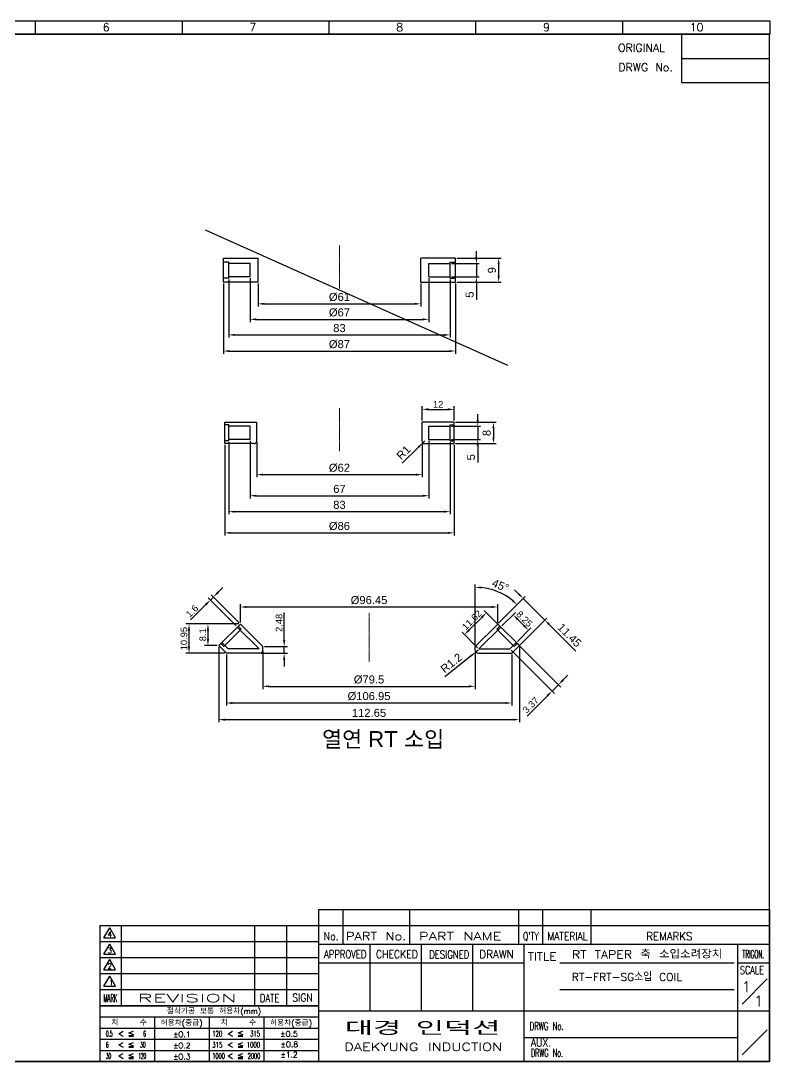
# Model space of a CAD drawing. Header units: inches. Extents: x 0 to 3212, y -602 to 1112.
# Drawn here: x 2931.1 to 3211.9, y 325.2 to 715.5 of the extents above; entities that cross this region are included whole.
import ezdxf
from ezdxf.enums import TextEntityAlignment as Align

# ---------------------------------------------------------------- set-up
doc = ezdxf.new("R2010")
doc.units = ezdxf.units.IN
doc.linetypes.add('CENTER', pattern=[2, 1.25, -0.25, 0.25, -0.25])
doc.layers.add('03_Center', color=1, linetype='CENTER', lineweight=13)
doc.layers.add('치수선', color=3, linetype='Continuous')
doc.styles.get("Standard").update_dxf_attribs({"font": 'arial.ttf'})
doc.styles.add('STYLE1', font='txt.shx')
doc.styles.add('표제란', font='')
doc.styles.add('한국열연', font='txt.shx', dxfattribs={"bigfont": 'ghs.shx'})
doc.styles.get('표제란').set_extended_font_data('GulimChe')
doc.dimstyles.new('ISO-25', dxfattribs={"dimtxt": 2.5, "dimasz": 2.5, "dimexe": 1.25, "dimexo": 0.625, "dimtad": 1, "dimdsep": 46, "dimtxsty": 'Standard', "dimcen": 2.5, "dimadec": 0, "dimazin": 0, "dimtfac": 1, "dimtmove": 0, "dimatfit": 3, "dimfxl": 1, "dimarcsym": 0})
doc.dimstyles.new('동아', dxfattribs={"dimscale": 20, "dimtxt": 3, "dimasz": 2.3, "dimexe": 1, "dimexo": 0.5, "dimgap": 1, "dimtad": 3, "dimdec": 4, "dimdsep": 46, "dimtxsty": 'Standard', "dimcen": 0, "dimclrd": 3, "dimclre": 3, "dimclrt": 4, "dimadec": 4, "dimazin": 2, "dimtp": 0.1, "dimtfac": 0.5, "dimtdec": 4, "dimtmove": 0, "dimatfit": 0, "dimfxl": 1, "dimtolj": 1, "dimlwd": -1, "dimlwe": -1, "dimarcsym": 0})

# ---------------------------------------------------------------- blocks, each defined once
blk = doc.blocks.new('A2수정')
for p, q in [((1475.51, 541.09), (2030.76, 541.09)), ((1755.51, 536.09), (1755.51, 541.09)), ((1810.51, 536.09), (1810.51, 541.09)), ((1865.51, 536.09), (1865.51, 541.09)), ((1920.51, 536.09), (1920.51, 541.09)), ((1975.51, 536.09), (1975.51, 541.09)), ((2030.76, 536.09), (2030.76, 541.09)), ((1480.51, 536.09), (2030.51, 536.09)), ((2030.51, 151.09), (2030.51, 536.09)), ((2030.51, 208.09), (2030.51, 151.09)), ((1820.51, 167.77), (1820.51, 151.09)), ((1786.72, 161.51), (1788.27, 162.41)), ((1786.72, 161.51), (1788.27, 160.61)), ((1790.45, 161.79), (1792.14, 162.41)), ((1790.45, 161.79), (1792.14, 161.18)), ((1790.45, 160.89), (1792.14, 160.89)), ((1790.45, 160.61), (1792.14, 160.61)), ((1827.72, 161.51), (1829.27, 162.41)), ((1827.72, 161.51), (1829.27, 160.61)), ((1831.45, 161.79), (1833.14, 162.41)), ((1831.45, 161.79), (1833.14, 161.18)), ((1831.45, 160.89), (1833.14, 160.89)), ((1831.45, 160.61), (1833.14, 160.61)), ((1786.72, 157.34), (1788.27, 158.24)), ((1786.72, 157.34), (1788.27, 156.44)), ((1790.45, 157.62), (1792.14, 158.24)), ((1790.45, 157.62), (1792.14, 157.01)), ((1790.45, 156.72), (1792.14, 156.72)), ((1790.45, 156.44), (1792.14, 156.44)), ((1827.72, 157.34), (1829.27, 158.24)), ((1827.72, 157.34), (1829.27, 156.44)), ((1831.45, 157.62), (1833.14, 158.24)), ((1831.45, 157.62), (1833.14, 157.01)), ((1831.45, 156.72), (1833.14, 156.72)), ((1831.45, 156.44), (1833.14, 156.44)), ((1786.72, 153.17), (1788.27, 154.07)), ((1786.72, 153.17), (1788.27, 152.27)), ((1790.45, 153.45), (1792.14, 154.07)), ((1790.45, 153.45), (1792.14, 152.84)), ((1790.45, 152.55), (1792.14, 152.55)), ((1790.45, 152.27), (1792.14, 152.27)), ((1827.72, 153.17), (1829.27, 154.07)), ((1827.72, 153.17), (1829.27, 152.27)), ((1831.45, 153.45), (1833.14, 154.07)), ((1831.45, 153.45), (1833.14, 152.84)), ((1831.45, 152.55), (1833.14, 152.55)), ((1831.45, 152.27), (1833.14, 152.27)), ((1480.51, 151.09), (2030.51, 151.09)), ((1779.51, 151.09), (2030.51, 151.09))]:
    blk.add_line(p, q)
at = {"color": 4}
for p, q in [((1997.51, 536), (1997.51, 518)), ((1997.51, 527), (2030.51, 527)), ((1997.51, 518), (2030.51, 518)), ((1861.51, 208.09), (2030.51, 208.09)), ((1861.51, 208.09), (1861.51, 195.09)), ((1870.57, 208.09), (1870.57, 195.09)), ((1895.57, 208.09), (1895.57, 195.09)), ((1936.51, 208.09), (1936.51, 195.09)), ((1945.51, 208.09), (1945.51, 195.09)), ((1963.51, 208.09), (1963.51, 195.09)), ((1779.51, 202.09), (1861.51, 202.09)), ((1779.51, 202.09), (1779.51, 151.09)), ((1787.51, 202.09), (1787.51, 172.09)), ((1837.51, 202.09), (1837.51, 172.09)), ((1849.51, 202.09), (1849.51, 172.09)), ((1861.51, 202.09), (2030.51, 202.09)), ((1779.51, 196.09), (1861.51, 196.09)), ((1861.51, 195.09), (2030.51, 195.09)), ((1880.76, 195.09), (1880.76, 170.09)), ((1900.01, 195.09), (1900.01, 170.09)), ((1919.26, 195.09), (1919.26, 170.09)), ((1938.51, 195.09), (1938.51, 151.09)), ((2018.51, 195.09), (2018.51, 151.09)), ((1779.51, 190.09), (1861.51, 190.09)), ((1861.51, 188.09), (1938.51, 188.09)), ((1951.94, 188.09), (2017.31, 188.09)), ((2018.51, 188.09), (2030.51, 188.09)), ((1779.51, 184.09), (1861.51, 184.09)), ((2020.24, 172.57), (2029.68, 182.02)), ((1779.51, 178.09), (1861.51, 178.09)), ((1951.94, 178.09), (2017.31, 178.09)), ((1779.51, 172.09), (1861.51, 172.09)), ((1779.51, 172.01), (1861.51, 172.01)), ((1779.51, 171.94), (1861.51, 171.94)), ((1861.51, 170.09), (2030.51, 170.09)), ((1779.51, 167.77), (1861.51, 167.77)), ((1800.01, 167.77), (1800.01, 151.09)), ((1841.01, 167.77), (1841.01, 151.09)), ((1779.51, 163.6), (1861.51, 163.6)), ((1938.51, 160.09), (2018.51, 160.09)), ((2020.24, 153.55), (2029.68, 162.99)), ((1779.51, 159.43), (1861.51, 159.43)), ((1779.51, 155.26), (1861.51, 155.26))]:
    blk.add_line(p, q, dxfattribs=at)
at = {"color": 7}
for p, q in [((1781.1, 197.42), (1783.28, 201.21)), ((1785.47, 197.42), (1783.28, 201.21)), ((1781.1, 197.42), (1785.47, 197.42)), ((1781.1, 191.33), (1783.28, 195.11)), ((1781.1, 191.33), (1785.47, 191.33)), ((1785.47, 191.33), (1783.28, 195.11)), ((1861.51, 195.09), (1861.51, 151.09)), ((1781.1, 185.5), (1783.28, 189.28)), ((1785.47, 185.5), (1783.28, 189.28)), ((1781.1, 185.5), (1785.47, 185.5)), ((1781.1, 179.31), (1783.28, 183.09)), ((1785.47, 179.31), (1783.28, 183.09)), ((1781.1, 179.31), (1785.47, 179.31))]:
    blk.add_line(p, q, dxfattribs=at)
at = {"const_width": 0.5}
blk.add_lwpolyline([(2030.51, 536.09), (1480.51, 536.09), (1480.51, 151.09), (2030.51, 151.09), (2030.51, 536.09)], dxfattribs=at)
at = {"style": '한국열연'}
for s, height, p in [('6', 3, (1780.63, 537.18)), ('7', 3, (1835.63, 537.18)), ('8', 3, (1890.63, 537.18)), ('9', 3, (1945.63, 537.18)), ('10', 3, (2000.63, 537.18)), ('절삭가공 보통 허용차(mm)', 2.0625, (1804.64, 168.89)), ('치    수', 2.062, (1783.85, 164.59)), ('허용차(중급)', 2.062, (1802.32, 164.49)), ('치    수', 2.062, (1824.85, 164.59)), ('허용차(중급)', 2.062, (1843.32, 164.49)), ('%%PO.1', 2.062, (1807.02, 160.23)), ('%%PO.5', 2.062, (1847.2, 160.4)), ('%%PO.2', 2.062, (1807.02, 156.04)), ('%%PO.8', 2.062, (1847.31, 156.49)), ('%%PO.3', 2.062, (1807.02, 151.89)), ('%%P1.2', 2.062, (1847.31, 152.6))]:
    blk.add_text(s, height=height, dxfattribs=at).set_placement(p)
at = {"color": 7, "style": '한국열연'}
for s, height, p in [('ORIGINAL', 3, (1973.73, 529.48)), ('DRWG No.', 3, (1973.86, 522.19)), ('4', 2, (1782.41, 197.75)), ('3', 2, (1782.41, 191.66)), ('2', 2, (1782.41, 185.83)), ('1', 2, (1783.03, 179.64))]:
    blk.add_text(s, height=height, dxfattribs=at).set_placement(p)
at = {"style": '한국열연'}
for s, height, width, p, p2 in [('No.', 3, 0.93474, (1863.46, 196.52), (1869.07, 196.52)), ('PART No.', 3, 1.076633, (1871.82, 196.55), (1894.43, 196.55)), ('PART NAME  ', 3, 1.152723, (1899.19, 196.52), (1937.23, 196.52)), ("Q'TY", 3, 0.61603, (1938.14, 196.52), (1943.99, 196.52)), ('MATERIAL', 3, 0.6872, (1947.27, 196.52), (1962.38, 196.52)), ('APPROVED ', 3, 0.641516, (1863.57, 189.79), (1881.54, 189.79)), ('CHECKED ', 3, 0.74901, (1883.05, 189.79), (1901.03, 189.79)), ('DESIGNED ', 3, 0.656507, (1903.01, 189.7), (1920.08, 189.7)), ('DRAWN  ', 3, 0.818354, (1921.78, 189.79), (1939.79, 189.79)), ('TITLE', 3, 0.825323, (1939.95, 188.96), (1950.68, 188.96)), ('TRIGON.', 3, 0.477206, (2020.37, 189.82), (2028.48, 189.82)), ('SCALE', 3, 0.644448, (2019.44, 183.85), (2028.47, 183.85)), ('MARK', 3, 0.465485, (1780.97, 173.36), (1786.09, 173.36)), ('REVISION', 3, 1.687379, (1793.77, 173.36), (1830.89, 173.36)), ('DATE', 3, 0.669133, (1839.53, 173.36), (1846.89, 173.36)), ('SIGN', 3, 0.768049, (1851.7, 173.52), (1859.38, 173.52)), ('DRWG No.', 3, 0.576362, (1940.68, 162.88), (1953.36, 162.88)), ('0.5           6    ', 2.0625, 0.511847, (1781.83, 160.48), (1801, 160.48)), ('120        315 ', 2.0625, 0.656368, (1821.72, 160.48), (1840.9, 160.48)), ('6           30    ', 2.0625, 0.521414, (1781.83, 156.31), (1801, 156.31)), ('315       1000 ', 2.0625, 0.672184, (1821.72, 156.31), (1840.9, 156.31)), ('AUX.  ', 3, 0.755247, (1941.1, 156.7), (1953.18, 156.7)), ('30          120    ', 2.0625, 0.507194, (1781.83, 152.14), (1801, 152.14)), ('1000       2000 ', 2.0625, 0.633992, (1821.72, 152.14), (1840.9, 152.14)), ('DRWG No.', 3, 0.549271, (1941.1, 152.8), (1953.18, 152.8))]:
    blk.add_text(s, height=height, dxfattribs=dict(at, width=width)).set_placement(p, p2, align=Align.FIT)
at = {"style": '한국열연', "width": 0.93474}
blk.add_text('REMARKS', height=3, dxfattribs=at).set_placement((1984.33, 196.52))
at = {"color": 7, "style": '표제란', "width": 1.678749}
blk.add_text('대경 인덕션', height=4.638, dxfattribs=at).set_placement((1871.37, 161.47), (1929.69, 161.47), align=Align.FIT)
at = {"color": 4, "style": 'STYLE1', "width": 1.173026}
blk.add_text('DAEKYUNG INDUCTION', height=2.9684, dxfattribs=at).set_placement((1871.14, 155.08), (1930.34, 155.08), align=Align.FIT)
at = {"layer": '치수선', "color": 3, "style": '한국열연'}
for p in [(2020.13, 177.11), (2024.76, 171.71)]:
    blk.add_text('1', height=4, dxfattribs=at).set_placement(p)
blk = doc.blocks.new('*D541')
at = {"color": 3, "transparency": 16777216}
for p, q in [((3019.52, 557.5), (3019.52, 544.38)), ((3081.52, 557.5), (3081.52, 544.38)), ((3021.82, 545.38), (3079.22, 545.38))]:
    blk.add_line(p, q, dxfattribs=at)
for points in [[(3021.82, 545.77), (3021.82, 545), (3019.52, 545.38)], [(3079.22, 545.77), (3079.22, 545), (3081.52, 545.38)]]:
    blk.add_solid(points, dxfattribs=at)
at = {"layer": 'Defpoints', "color": 0, "transparency": 16777216}
for p in [(3019.52, 558), (3081.52, 558), (3081.52, 545.38)]:
    blk.add_point(p, dxfattribs=at)
at = {"color": 4, "transparency": 16777216, "insert": (3050.52, 547.91), "char_height": 3, "attachment_point": 5}
blk.add_mtext('\\A1;%%C62', dxfattribs=at)
blk = doc.blocks.new('*D656')
at = {"color": 3, "transparency": 16777216}
for p, q in [((3007.52, 556.5), (3007.52, 522.56)), ((3093.52, 556.5), (3093.52, 522.56)), ((3009.82, 523.56), (3091.22, 523.56))]:
    blk.add_line(p, q, dxfattribs=at)
for points in [[(3009.82, 523.94), (3009.82, 523.18), (3007.52, 523.56)], [(3091.22, 523.94), (3091.22, 523.18), (3093.52, 523.56)]]:
    blk.add_solid(points, dxfattribs=at)
at = {"layer": 'Defpoints', "color": 0, "transparency": 16777216}
for p in [(3007.52, 557), (3093.52, 557), (3093.52, 523.56)]:
    blk.add_point(p, dxfattribs=at)
at = {"color": 4, "transparency": 16777216, "insert": (3050.52, 526.09), "char_height": 3, "attachment_point": 5}
blk.add_mtext('\\A1;%%C86', dxfattribs=at)
blk = doc.blocks.new('*D657')
at = {"color": 3, "transparency": 16777216}
for p, q in [((3094.02, 565), (3109.23, 565)), ((3108.23, 562.7), (3108.23, 559.3)), ((3094.02, 557), (3109.23, 557))]:
    blk.add_line(p, q, dxfattribs=at)
for points in [[(3107.84, 562.7), (3108.61, 562.7), (3108.23, 565)], [(3107.84, 559.3), (3108.61, 559.3), (3108.23, 557)]]:
    blk.add_solid(points, dxfattribs=at)
at = {"layer": 'Defpoints', "color": 0, "transparency": 16777216}
for p in [(3093.52, 565), (3093.52, 557), (3108.23, 557)]:
    blk.add_point(p, dxfattribs=at)
at = {"color": 4, "transparency": 16777216, "insert": (3105.69, 561), "char_height": 3, "attachment_point": 5, "rotation": 90}
blk.add_mtext('\\A1;8', dxfattribs=at)
blk = doc.blocks.new('*D658')
at = {"color": 3, "transparency": 16777216}
for p, q in [((3021.86, 479.16), (3021.86, 465.04)), ((3101.37, 479.16), (3101.37, 465.04)), ((3024.16, 466.04), (3099.07, 466.04))]:
    blk.add_line(p, q, dxfattribs=at)
for points in [[(3024.16, 466.43), (3024.16, 465.66), (3021.86, 466.04)], [(3099.07, 466.43), (3099.07, 465.66), (3101.37, 466.04)]]:
    blk.add_solid(points, dxfattribs=at)
at = {"layer": 'Defpoints', "color": 0, "transparency": 16777216}
for p in [(3021.86, 479.66), (3101.37, 479.66), (3101.37, 466.04)]:
    blk.add_point(p, dxfattribs=at)
at = {"color": 4, "transparency": 16777216, "insert": (3061.61, 468.57), "char_height": 3, "attachment_point": 5}
blk.add_mtext('\\A1;%%C79.5', dxfattribs=at)
blk = doc.blocks.new('*D659')
at = {"color": 3, "transparency": 16777216}
for p, q in [((3008.14, 477.96), (3008.14, 458.81)), ((3115.09, 477.96), (3115.09, 458.81)), ((3010.44, 459.81), (3112.79, 459.81))]:
    blk.add_line(p, q, dxfattribs=at)
for points in [[(3010.44, 460.19), (3010.44, 459.43), (3008.14, 459.81)], [(3112.79, 460.19), (3112.79, 459.43), (3115.09, 459.81)]]:
    blk.add_solid(points, dxfattribs=at)
at = {"layer": 'Defpoints', "color": 0, "transparency": 16777216}
for p in [(3008.14, 478.46), (3115.09, 478.46), (3115.09, 459.81)]:
    blk.add_point(p, dxfattribs=at)
at = {"color": 4, "transparency": 16777216, "insert": (3061.61, 462.34), "char_height": 3, "attachment_point": 5}
blk.add_mtext('\\A1;%%C106.95', dxfattribs=at)
blk = doc.blocks.new('*D660')
at = {"color": 3, "transparency": 16777216}
for p, q in [((3005.29, 480.81), (3005.29, 452.56)), ((3117.94, 480.81), (3117.94, 452.56)), ((3007.59, 453.56), (3115.64, 453.56))]:
    blk.add_line(p, q, dxfattribs=at)
for points in [[(3007.59, 453.94), (3007.59, 453.17), (3005.29, 453.56)], [(3115.64, 453.94), (3115.64, 453.17), (3117.94, 453.56)]]:
    blk.add_solid(points, dxfattribs=at)
at = {"layer": 'Defpoints', "color": 0, "transparency": 16777216}
for p in [(3005.29, 481.31), (3117.94, 481.31), (3117.94, 453.56)]:
    blk.add_point(p, dxfattribs=at)
at = {"color": 4, "transparency": 16777216, "insert": (3061.61, 456.09), "char_height": 3, "attachment_point": 5}
blk.add_mtext('\\A1;112.65', dxfattribs=at)
blk = doc.blocks.new('*D542')
at = {"color": 3, "transparency": 16777216}
for p, q in [((3013.39, 489.91), (3013.39, 496.79)), ((3015.69, 495.79), (3107.54, 495.79)), ((3109.84, 489.91), (3109.84, 496.79))]:
    blk.add_line(p, q, dxfattribs=at)
for points in [[(3015.69, 496.17), (3015.69, 495.4), (3013.39, 495.79)], [(3107.54, 496.17), (3107.54, 495.4), (3109.84, 495.79)]]:
    blk.add_solid(points, dxfattribs=at)
at = {"layer": 'Defpoints', "color": 0, "transparency": 16777216}
for p in [(3109.84, 495.79), (3013.39, 489.41), (3109.84, 489.41)]:
    blk.add_point(p, dxfattribs=at)
at = {"color": 4, "transparency": 16777216, "insert": (3061.61, 498.32), "char_height": 3, "attachment_point": 5}
blk.add_mtext('\\A1;%%C96.45', dxfattribs=at)
blk = doc.blocks.new('*D661')
at = {"color": 3, "transparency": 16777216}
for p, q in [((3101.37, 481.44), (3101.37, 504.18)), ((3110.19, 489.76), (3117.8, 497.37))]:
    blk.add_line(p, q, dxfattribs=at)
blk.add_arc((3101.37, 480.94), 22.24, 50.9275, 84.0725, dxfattribs=at)
for points in [[(3103.64, 502.68), (3103.68, 503.44), (3101.37, 503.18)], [(3115.64, 498.49), (3115.13, 497.92), (3117.09, 496.66)]]:
    blk.add_solid(points, dxfattribs=at)
at = {"layer": 'Defpoints', "color": 0, "transparency": 16777216}
for p in [(3112.49, 500.2), (3109.84, 489.41), (3101.37, 480.94), (3101.37, 480.94), (3101.37, 479.66)]:
    blk.add_point(p, dxfattribs=at)
at = {"color": 4, "transparency": 16777216, "insert": (3110.84, 503.82), "char_height": 3, "attachment_point": 5, "rotation": 337.5}
blk.add_mtext('\\A1;45°', dxfattribs=at)
blk = doc.blocks.new('*D543')
at = {"color": 3, "transparency": 16777216}
for p, q in [((3110.19, 489.76), (3120.1, 499.67)), ((3117.77, 500.59), (3116.14, 502.21)), ((3119.39, 498.96), (3127.49, 490.86)), ((3118.29, 481.66), (3128.2, 491.57)), ((3129.12, 489.23), (3139.13, 479.22))]:
    blk.add_line(p, q, dxfattribs=at)
for points in [[(3118.04, 500.86), (3117.49, 500.32), (3119.39, 498.96)], [(3129.39, 489.51), (3128.85, 488.96), (3127.49, 490.86)]]:
    blk.add_solid(points, dxfattribs=at)
at = {"layer": 'Defpoints', "color": 0, "transparency": 16777216}
for p in [(3109.84, 489.41), (3127.49, 490.86), (3117.94, 481.31)]:
    blk.add_point(p, dxfattribs=at)
at = {"color": 4, "transparency": 16777216, "insert": (3136.73, 485.2), "char_height": 3, "attachment_point": 5, "rotation": 315}
blk.add_mtext('\\A1;11.45', dxfattribs=at)
blk = doc.blocks.new('*D662')
at = {"color": 3, "transparency": 16777216}
for p, q in [((3099.83, 477.48), (3089.97, 469.63)), ((3102.57, 479.66), (3101.63, 478.91))]:
    blk.add_line(p, q, dxfattribs=at)
blk.add_solid([(3099.59, 477.78), (3100.07, 477.18), (3101.63, 478.91)], dxfattribs=at)
at = {"layer": 'Defpoints', "color": 0, "transparency": 16777216}
for p in [(3101.63, 478.91), (3102.57, 479.66)]:
    blk.add_point(p, dxfattribs=at)
at = {"color": 4, "transparency": 16777216, "insert": (3092.44, 474.8), "char_height": 3, "attachment_point": 5, "rotation": 38.5361}
blk.add_mtext('\\A1;R1.2', dxfattribs=at)
blk = doc.blocks.new('*D663')
at = {"color": 3, "transparency": 16777216}
for p, q in [((3080.16, 555.69), (3074.04, 549.71)), ((3082.52, 558), (3081.8, 557.3))]:
    blk.add_line(p, q, dxfattribs=at)
blk.add_solid([(3079.89, 555.97), (3080.43, 555.42), (3081.8, 557.3)], dxfattribs=at)
at = {"layer": 'Defpoints', "color": 0, "transparency": 16777216}
for p in [(3081.8, 557.3), (3082.52, 558)]:
    blk.add_point(p, dxfattribs=at)
at = {"color": 4, "transparency": 16777216, "insert": (3074.52, 553.69), "char_height": 3, "attachment_point": 5, "rotation": 44.3695}
blk.add_mtext('\\A1;R1', dxfattribs=at)
blk = doc.blocks.new('*D664')
at = {"color": 3, "transparency": 16777216}
for p, q in [((3020.02, 616.97), (3020.02, 608.39)), ((3081.02, 616.97), (3081.02, 608.39)), ((3022.32, 609.39), (3078.72, 609.39))]:
    blk.add_line(p, q, dxfattribs=at)
for points in [[(3022.32, 609.77), (3022.32, 609.01), (3020.02, 609.39)], [(3078.72, 609.77), (3078.72, 609.01), (3081.02, 609.39)]]:
    blk.add_solid(points, dxfattribs=at)
at = {"layer": 'Defpoints', "color": 0, "transparency": 16777216}
for p in [(3020.02, 617.47), (3081.02, 617.47), (3081.02, 609.39)]:
    blk.add_point(p, dxfattribs=at)
at = {"color": 4, "transparency": 16777216, "insert": (3050.52, 611.92), "char_height": 3, "attachment_point": 5}
blk.add_mtext('\\A1;%%C61', dxfattribs=at)
blk = doc.blocks.new('*D665')
at = {"color": 3, "transparency": 16777216}
for p, q in [((3017.02, 618.97), (3017.02, 602.58)), ((3084.02, 618.97), (3084.02, 602.58)), ((3019.32, 603.58), (3081.72, 603.58))]:
    blk.add_line(p, q, dxfattribs=at)
for points in [[(3019.32, 603.97), (3019.32, 603.2), (3017.02, 603.58)], [(3081.72, 603.97), (3081.72, 603.2), (3084.02, 603.58)]]:
    blk.add_solid(points, dxfattribs=at)
at = {"layer": 'Defpoints', "color": 0, "transparency": 16777216}
for p in [(3017.02, 619.47), (3084.02, 619.47), (3084.02, 603.58)]:
    blk.add_point(p, dxfattribs=at)
at = {"color": 4, "transparency": 16777216, "insert": (3050.52, 606.12), "char_height": 3, "attachment_point": 5}
blk.add_mtext('\\A1;%%C67', dxfattribs=at)
blk = doc.blocks.new('*D666')
at = {"color": 3, "transparency": 16777216}
for p, q in [((3101.85, 626.77), (3101.85, 629.07)), ((3092.52, 624.47), (3102.85, 624.47)), ((3101.85, 624.47), (3101.85, 619.47)), ((3092.52, 619.47), (3102.85, 619.47)), ((3101.85, 617.17), (3101.85, 610.88))]:
    blk.add_line(p, q, dxfattribs=at)
for points in [[(3101.46, 626.77), (3102.23, 626.77), (3101.85, 624.47)], [(3101.46, 617.17), (3102.23, 617.17), (3101.85, 619.47)]]:
    blk.add_solid(points, dxfattribs=at)
at = {"layer": 'Defpoints', "color": 0, "transparency": 16777216}
for p in [(3092.02, 624.47), (3092.02, 619.47), (3101.85, 619.47)]:
    blk.add_point(p, dxfattribs=at)
at = {"color": 4, "transparency": 16777216, "insert": (3099.32, 612.87), "char_height": 3, "attachment_point": 5, "rotation": 90}
blk.add_mtext('\\A1;5', dxfattribs=at)
blk = doc.blocks.new('*D667')
at = {"color": 3, "transparency": 16777216}
for p, q in [((3094.52, 626.47), (3111.18, 626.47)), ((3110.18, 624.17), (3110.18, 619.77)), ((3094.52, 617.47), (3111.18, 617.47))]:
    blk.add_line(p, q, dxfattribs=at)
for points in [[(3109.8, 624.17), (3110.56, 624.17), (3110.18, 626.47)], [(3109.8, 619.77), (3110.56, 619.77), (3110.18, 617.47)]]:
    blk.add_solid(points, dxfattribs=at)
at = {"layer": 'Defpoints', "color": 0, "transparency": 16777216}
for p in [(3094.02, 626.47), (3094.02, 617.47), (3110.18, 617.47)]:
    blk.add_point(p, dxfattribs=at)
at = {"color": 4, "transparency": 16777216, "insert": (3107.65, 621.97), "char_height": 3, "attachment_point": 5, "rotation": 90}
blk.add_mtext('\\A1;9', dxfattribs=at)
blk = doc.blocks.new('*D678')
at = {"color": 3, "transparency": 16777216}
for p, q in [((3007.02, 616.97), (3007.02, 590.7)), ((3094.02, 616.97), (3094.02, 590.7)), ((3009.32, 591.7), (3091.72, 591.7))]:
    blk.add_line(p, q, dxfattribs=at)
for points in [[(3009.32, 592.08), (3009.32, 591.32), (3007.02, 591.7)], [(3091.72, 592.08), (3091.72, 591.32), (3094.02, 591.7)]]:
    blk.add_solid(points, dxfattribs=at)
at = {"layer": 'Defpoints', "color": 0, "transparency": 16777216}
for p in [(3007.02, 617.47), (3094.02, 617.47), (3094.02, 591.7)]:
    blk.add_point(p, dxfattribs=at)
at = {"color": 4, "transparency": 16777216, "insert": (3050.52, 594.23), "char_height": 3, "attachment_point": 5}
blk.add_mtext('\\A1;%%C87', dxfattribs=at)
blk = doc.blocks.new('*D680')
at = {"color": 0, "lineweight": -2, "transparency": 16777216}
for p, q in [((3081.52, 565.62), (3081.52, 571.1)), ((3084.02, 569.85), (3091.02, 569.85)), ((3093.52, 565.62), (3093.52, 571.1))]:
    blk.add_line(p, q, dxfattribs=at)
at = {"color": 0, "transparency": 16777216}
for points in [[(3084.02, 570.27), (3084.02, 569.43), (3081.52, 569.85)], [(3091.02, 570.27), (3091.02, 569.43), (3093.52, 569.85)]]:
    blk.add_solid(points, dxfattribs=at)
at = {"layer": 'Defpoints', "color": 0, "transparency": 16777216}
for p in [(3093.52, 569.85), (3081.52, 565), (3093.52, 565)]:
    blk.add_point(p, dxfattribs=at)
at = {"color": 0, "transparency": 16777216, "insert": (3087.52, 571.73), "char_height": 2.5, "attachment_point": 5}
blk.add_mtext('12', dxfattribs=at)
blk = doc.blocks.new('*D690')
at = {"color": 0, "lineweight": -2, "transparency": 16777216}
for p, q in [((3099.15, 487.19), (3103.83, 491.88)), ((3110.53, 488.72), (3104.72, 494.53)), ((3102.31, 480.5), (3096.5, 486.31))]:
    blk.add_line(p, q, dxfattribs=at)
at = {"color": 0, "transparency": 16777216}
for points in [[(3103.54, 492.17), (3104.13, 491.58), (3105.6, 493.64)], [(3098.86, 487.49), (3099.45, 486.9), (3097.39, 485.43)]]:
    blk.add_solid(points, dxfattribs=at)
at = {"layer": 'Defpoints', "color": 0, "transparency": 16777216}
for p in [(3105.6, 493.64), (3110.97, 488.28), (3102.75, 480.06)]:
    blk.add_point(p, dxfattribs=at)
at = {"color": 0, "transparency": 16777216, "insert": (3100.15, 490.88), "char_height": 2.5, "attachment_point": 5, "rotation": 45}
blk.add_mtext('11.62', dxfattribs=at)
blk = doc.blocks.new('*D691')
at = {"color": 0, "lineweight": -2, "transparency": 16777216}
for p, q in [((3117.25, 482), (3133.46, 465.79)), ((3114.87, 479.62), (3131.08, 463.41)), ((3134.34, 468.44), (3136.11, 470.21)), ((3132.57, 466.67), (3130.19, 464.29)), ((3128.43, 462.52), (3120.83, 454.93))]:
    blk.add_line(p, q, dxfattribs=at)
at = {"color": 0, "transparency": 16777216}
for points in [[(3134.05, 468.73), (3134.64, 468.14), (3132.57, 466.67)], [(3128.13, 462.82), (3128.72, 462.23), (3130.19, 464.29)]]:
    blk.add_solid(points, dxfattribs=at)
at = {"layer": 'Defpoints', "color": 0, "transparency": 16777216}
for p in [(3114.43, 480.06), (3116.81, 482.44), (3132.57, 466.67)]:
    blk.add_point(p, dxfattribs=at)
at = {"color": 0, "transparency": 16777216, "insert": (3122.22, 459.01), "char_height": 2.5, "attachment_point": 5, "rotation": 45}
blk.add_mtext('3.37', dxfattribs=at)
blk = doc.blocks.new('*D692')
at = {"color": 0, "lineweight": -2, "transparency": 16777216}
for p, q in [((3029.81, 483.44), (3029.81, 493.73)), ((3022.49, 480.94), (3031.06, 480.94)), ((3029.81, 478.46), (3029.81, 480.94)), ((3021.29, 478.46), (3031.06, 478.46)), ((3029.81, 475.96), (3029.81, 473.46))]:
    blk.add_line(p, q, dxfattribs=at)
at = {"color": 0, "transparency": 16777216}
for points in [[(3029.4, 483.44), (3030.23, 483.44), (3029.81, 480.94)], [(3029.4, 475.96), (3030.23, 475.96), (3029.81, 478.46)]]:
    blk.add_solid(points, dxfattribs=at)
at = {"layer": 'Defpoints', "color": 0, "transparency": 16777216}
for p in [(3021.86, 480.94), (3029.81, 480.94), (3020.66, 478.46)]:
    blk.add_point(p, dxfattribs=at)
at = {"color": 0, "transparency": 16777216, "insert": (3027.91, 489.83), "char_height": 2.5, "attachment_point": 5, "rotation": 90}
blk.add_mtext('2.48', dxfattribs=at)
blk = doc.blocks.new('*D693')
at = {"color": 3, "transparency": 16777216}
for p, q in [((3017.02, 558), (3017.02, 536.48)), ((3084.02, 558), (3084.02, 536.48)), ((3019.32, 537.48), (3081.72, 537.48))]:
    blk.add_line(p, q, dxfattribs=at)
for points in [[(3019.32, 537.86), (3019.32, 537.09), (3017.02, 537.48)], [(3081.72, 537.86), (3081.72, 537.09), (3084.02, 537.48)]]:
    blk.add_solid(points, dxfattribs=at)
at = {"layer": 'Defpoints', "color": 0, "transparency": 16777216}
for p in [(3017.02, 558.5), (3084.02, 558.5), (3084.02, 537.48)]:
    blk.add_point(p, dxfattribs=at)
at = {"color": 4, "transparency": 16777216, "insert": (3050.52, 540.01), "char_height": 3, "attachment_point": 5}
blk.add_mtext('\\A1;67', dxfattribs=at)
blk = doc.blocks.new('*D694')
at = {"color": 3, "transparency": 16777216}
for p, q in [((3009.02, 557.5), (3009.02, 530.51)), ((3092.02, 557.5), (3092.02, 530.51)), ((3011.32, 531.51), (3089.72, 531.51))]:
    blk.add_line(p, q, dxfattribs=at)
for points in [[(3011.32, 531.9), (3011.32, 531.13), (3009.02, 531.51)], [(3089.72, 531.9), (3089.72, 531.13), (3092.02, 531.51)]]:
    blk.add_solid(points, dxfattribs=at)
at = {"layer": 'Defpoints', "color": 0, "transparency": 16777216}
for p in [(3009.02, 558), (3092.02, 558), (3092.02, 531.51)]:
    blk.add_point(p, dxfattribs=at)
at = {"color": 4, "transparency": 16777216, "insert": (3050.52, 534.05), "char_height": 3, "attachment_point": 5}
blk.add_mtext('\\A1;83', dxfattribs=at)
blk = doc.blocks.new('*D695')
at = {"color": 3, "transparency": 16777216}
for p, q in [((3102.33, 565.8), (3102.33, 568.1)), ((3092.52, 563.5), (3103.33, 563.5)), ((3102.33, 563.5), (3102.33, 558.5)), ((3092.52, 558.5), (3103.33, 558.5)), ((3102.33, 556.2), (3102.33, 549.91))]:
    blk.add_line(p, q, dxfattribs=at)
for points in [[(3101.95, 565.8), (3102.72, 565.8), (3102.33, 563.5)], [(3101.95, 556.2), (3102.72, 556.2), (3102.33, 558.5)]]:
    blk.add_solid(points, dxfattribs=at)
at = {"layer": 'Defpoints', "color": 0, "transparency": 16777216}
for p in [(3092.02, 563.5), (3092.02, 558.5), (3102.33, 558.5)]:
    blk.add_point(p, dxfattribs=at)
at = {"color": 4, "transparency": 16777216, "insert": (3099.81, 551.9), "char_height": 3, "attachment_point": 5, "rotation": 90}
blk.add_mtext('\\A1;5', dxfattribs=at)
blk = doc.blocks.new('*D696')
at = {"color": 3, "transparency": 16777216}
for p, q in [((3009.02, 618.47), (3009.02, 596.75)), ((3092.02, 618.47), (3092.02, 596.75)), ((3011.32, 597.75), (3089.72, 597.75))]:
    blk.add_line(p, q, dxfattribs=at)
for points in [[(3011.32, 598.13), (3011.32, 597.37), (3009.02, 597.75)], [(3089.72, 598.13), (3089.72, 597.37), (3092.02, 597.75)]]:
    blk.add_solid(points, dxfattribs=at)
at = {"layer": 'Defpoints', "color": 0, "transparency": 16777216}
for p in [(3009.02, 618.97), (3092.02, 618.97), (3092.02, 597.75)]:
    blk.add_point(p, dxfattribs=at)
at = {"color": 4, "transparency": 16777216, "insert": (3050.52, 600.28), "char_height": 3, "attachment_point": 5}
blk.add_mtext('\\A1;83', dxfattribs=at)
blk = doc.blocks.new('*D697')
at = {"color": 0, "lineweight": -2, "transparency": 16777216}
for p, q in [((3111.41, 488.72), (3116.47, 493.77)), ((3117.25, 482.88), (3122.3, 487.93)), ((3117.35, 491.12), (3119.65, 488.82))]:
    blk.add_line(p, q, dxfattribs=at)
at = {"color": 0, "transparency": 16777216}
for points in [[(3117.64, 491.41), (3117.05, 490.83), (3115.58, 492.89)], [(3119.94, 489.11), (3119.36, 488.52), (3121.42, 487.05)]]:
    blk.add_solid(points, dxfattribs=at)
at = {"layer": 'Defpoints', "color": 0, "transparency": 16777216}
for p in [(3110.97, 488.28), (3121.42, 487.05), (3116.81, 482.44)]:
    blk.add_point(p, dxfattribs=at)
at = {"color": 0, "transparency": 16777216, "insert": (3119.84, 491.31), "char_height": 2.5, "attachment_point": 5, "rotation": 315}
blk.add_mtext('8.25', dxfattribs=at)
blk = doc.blocks.new('*D698')
at = {"color": 0, "lineweight": -2, "transparency": 16777216}
for p, q in [((3012.77, 489.41), (2992.91, 489.41)), ((2994.16, 480.96), (2994.16, 486.91)), ((3007.52, 478.46), (2992.91, 478.46))]:
    blk.add_line(p, q, dxfattribs=at)
at = {"color": 0, "transparency": 16777216}
for points in [[(2993.74, 486.91), (2994.57, 486.91), (2994.16, 489.41)], [(2993.74, 480.96), (2994.57, 480.96), (2994.16, 478.46)]]:
    blk.add_solid(points, dxfattribs=at)
at = {"layer": 'Defpoints', "color": 0, "transparency": 16777216}
for p in [(2994.16, 489.41), (3013.39, 489.41), (3008.14, 478.46)]:
    blk.add_point(p, dxfattribs=at)
at = {"color": 0, "transparency": 16777216, "insert": (2992.26, 483.93), "char_height": 2.5, "attachment_point": 5, "rotation": 90}
blk.add_mtext('10.95', dxfattribs=at)
blk = doc.blocks.new('*D699')
at = {"color": 0, "lineweight": -2, "transparency": 16777216}
for p, q in [((3012.95, 489.85), (3002.4, 500.4)), ((3005.05, 501.28), (3006.82, 503.05)), ((3000.38, 496.62), (2994.68, 490.91)), ((3011.82, 488.72), (3001.27, 499.27)), ((3003.28, 499.52), (3002.15, 498.38))]:
    blk.add_line(p, q, dxfattribs=at)
at = {"color": 0, "transparency": 16777216}
for points in [[(3004.76, 501.58), (3005.35, 500.99), (3003.28, 499.52)], [(3000.09, 496.91), (3000.68, 496.32), (3002.15, 498.38)]]:
    blk.add_solid(points, dxfattribs=at)
at = {"layer": 'Defpoints', "color": 0, "transparency": 16777216}
for p in [(3002.15, 498.38), (3012.26, 488.28), (3013.39, 489.41)]:
    blk.add_point(p, dxfattribs=at)
at = {"color": 0, "transparency": 16777216, "insert": (2995.3, 494.23), "char_height": 2.5, "attachment_point": 5, "rotation": 45}
blk.add_mtext('1.6', dxfattribs=at)
blk = doc.blocks.new('*D700')
at = {"color": 0, "lineweight": -2, "transparency": 16777216}
for p, q in [((3012.77, 489.41), (2999.99, 489.41)), ((3001.24, 486.91), (3001.24, 483.81)), ((3004.67, 481.31), (2999.99, 481.31))]:
    blk.add_line(p, q, dxfattribs=at)
at = {"color": 0, "transparency": 16777216}
for points in [[(3000.82, 486.91), (3001.66, 486.91), (3001.24, 489.41)], [(3000.82, 483.81), (3001.66, 483.81), (3001.24, 481.31)]]:
    blk.add_solid(points, dxfattribs=at)
at = {"layer": 'Defpoints', "color": 0, "transparency": 16777216}
for p in [(3013.39, 489.41), (3001.24, 481.31), (3005.29, 481.31)]:
    blk.add_point(p, dxfattribs=at)
at = {"color": 0, "transparency": 16777216, "insert": (2999.34, 485.36), "char_height": 2.5, "attachment_point": 5, "rotation": 90}
blk.add_mtext('8.1', dxfattribs=at)

msp = doc.modelspace()

# ---------------------------------------------------------------- linework, layer by layer
for p, q in [((3000.1756, 637.1477), (3113.4828, 586.42)), ((3007.0162, 617.4667), (3007.0162, 626.4667)), ((3007.0162, 626.4667), (3020.0162, 626.4667)), ((3009.0162, 624.9667), (3007.0162, 624.9667)), ((3009.0162, 618.9667), (3009.0162, 624.9667)), ((3017.0162, 624.4667), (3009.0162, 624.4667)), ((3017.0162, 619.4667), (3017.0162, 624.4667)), ((3020.0162, 617.4667), (3020.0162, 626.4667)), ((3081.0162, 617.4667), (3081.0162, 626.4667)), ((3094.0162, 626.4667), (3081.0162, 626.4667)), ((3084.0162, 624.4667), (3092.0162, 624.4667)), ((3084.0162, 619.4667), (3084.0162, 624.4667)), ((3092.0162, 624.9667), (3094.0162, 624.9667)), ((3092.0162, 618.9667), (3092.0162, 624.9667)), ((3094.0162, 617.4667), (3094.0162, 626.4667)), ((3009.0162, 618.9667), (3007.0162, 618.9667)), ((3020.0162, 617.4667), (3007.0162, 617.4667)), ((3017.0162, 619.4667), (3009.0162, 619.4667)), ((3081.0162, 617.4667), (3094.0162, 617.4667)), ((3084.0162, 619.4667), (3092.0162, 619.4667)), ((3092.0162, 618.9667), (3094.0162, 618.9667)), ((3007.5162, 556.9995), (3007.5162, 564.9995)), ((3007.5162, 564.9995), (3019.5014, 564.9995)), ((3009.0162, 563.9995), (3007.5162, 563.9995)), ((3009.0162, 557.9995), (3009.0162, 563.9995)), ((3017.0162, 563.4995), (3009.0162, 563.4995)), ((3017.0162, 558.4995), (3017.0162, 563.4995)), ((3019.5162, 557.9995), (3019.5162, 564.9995)), ((3081.5162, 557.9995), (3081.5162, 564.9995)), ((3093.5162, 564.9995), (3081.5311, 564.9995)), ((3084.0162, 563.4995), (3092.0162, 563.4995)), ((3084.0162, 558.4995), (3084.0162, 563.4995)), ((3092.0162, 563.9995), (3093.5162, 563.9995)), ((3092.0162, 557.9995), (3092.0162, 563.9995)), ((3093.5162, 556.9995), (3093.5162, 564.9995)), ((3017.0162, 558.4995), (3009.0162, 558.4995)), ((3084.0162, 558.4995), (3092.0162, 558.4995)), ((3009.0162, 557.9995), (3007.5162, 557.9995)), ((3018.5162, 556.9995), (3007.5162, 556.9995)), ((3018.5162, 556.9995), (3009.3328, 556.9995)), ((3018.5162, 556.9995), (3009.3889, 556.9995)), ((3082.5162, 556.9995), (3091.6997, 556.9995)), ((3082.5162, 556.9995), (3091.6436, 556.9995)), ((3082.5162, 556.9995), (3093.5162, 556.9995)), ((3092.0162, 557.9995), (3093.5162, 557.9995)), ((3013.3912, 489.4071), (3005.2919, 481.3078)), ((3020.4759, 480.0596), (3012.2598, 488.2757)), ((3013.7447, 487.4979), (3012.6134, 488.6293)), ((3021.8631, 480.9352), (3013.3912, 489.4071)), ((3101.3664, 480.9352), (3109.8383, 489.4071)), ((3102.7535, 480.0596), (3110.9696, 488.2757)), ((3109.4847, 487.4979), (3110.6161, 488.6293)), ((3109.8383, 489.4071), (3117.9375, 481.3078)), ((3013.7447, 487.4979), (3007.2011, 480.9542)), ((3109.4847, 487.4979), (3116.0284, 480.9542)), ((3008.1401, 478.4596), (3005.2919, 481.3078)), ((3007.2011, 480.9542), (3006.0697, 482.0856)), ((3008.8029, 480.0596), (3006.4233, 482.4392)), ((3020.4759, 480.0596), (3008.8029, 480.0596)), ((3021.8631, 479.6596), (3021.8631, 480.9352)), ((3101.3664, 479.6596), (3101.3664, 480.9352)), ((3102.7535, 480.0596), (3114.4266, 480.0596)), ((3114.4266, 480.0596), (3116.8062, 482.4392)), ((3115.0893, 478.4596), (3117.9375, 481.3078)), ((3116.0284, 480.9542), (3117.1597, 482.0856)), ((3020.6631, 478.4596), (3008.1401, 478.4596)), ((3102.5664, 478.4596), (3115.0893, 478.4596))]:
    msp.add_line(p, q)
for centre, radius, start, end in [((3018.5162, 557.9995), 1, 270, 0), ((3082.5162, 557.9995), 1, 180, 270), ((3020.6631, 479.6596), 1.2, 270, 0), ((3102.5664, 479.6596), 1.2, 180, 270)]:
    msp.add_arc(centre, radius, start, end)
at = {"layer": '03_Center', "ltscale": 0.25}
for p, q in [((3050.5162, 615.124), (3050.5162, 631.3136)), ((3050.5162, 554.1568), (3050.5162, 570.3464)), ((3061.6147, 475.3464), (3061.6147, 493.4967))]:
    msp.add_line(p, q, dxfattribs=at)

# ---------------------------------------------------------------- block references
msp.add_blockref('A2수정', (1181.1672, 174.3657))

# ---------------------------------------------------------------- texts
at = {"insert": (3043.9986, 449.2599), "char_height": 6, "attachment_point": 1}
msp.add_mtext_dynamic_manual_height_columns('\\pt42;{\\fGulim|b0|i0|c129|p50;열연 }RT {\\fGulim|b0|i0|c129|p50;소입}', width=51.306555, gutter_width=12.5, heights=[0], dxfattribs=at)
at = {"layer": '치수선', "style": '한국열연', "width": 0.99928}
msp.add_text('RT TAPER 축 소입소려장치', height=2.94, dxfattribs=at).set_placement((3137.6452, 364.0913), (3193.9873, 364.0913), align=Align.FIT)
at = {"layer": '치수선', "style": '한국열연'}
msp.add_text('RT-FRT-SG소입 COIL', height=2.94, dxfattribs=at).set_placement((3137.6452, 355.6529))

# ---------------------------------------------------------------- dimensions: what is measured, and where the dimension line sits
for base, p1, p2, picture, middle in [((3101.8462, 619.4667), (3092.0162, 624.4667), (3092.0162, 619.4667), '*D666', (3099.3207, 612.8721)), ((3110.1807, 617.4667), (3094.0162, 626.4667), (3094.0162, 617.4667), '*D667', (3107.649, 621.9667)), ((3102.3342, 558.4995), (3092.0162, 563.4995), (3092.0162, 558.4995), '*D695', (3099.8087, 551.905)), ((3108.2258, 556.9995), (3093.5162, 564.9995), (3093.5162, 556.9995), '*D657', (3105.6941, 560.9995))]:
    dim = msp.add_linear_dim(base=base, p1=p1, p2=p2, angle=90, dimstyle='동아', override={"dimscale": 1, "dimdec": 2, "dimtdec": 2, "dimfxl": 0.5})
    dim.commit()
    dim.dimension.update_dxf_attribs({"geometry": picture, "text_midpoint": middle})
for base, p1, p2, picture, middle in [((3094.0162, 591.7006), (3007.0162, 617.4667), (3094.0162, 617.4667), '*D678', (3050.5162, 594.2323)), ((3084.0162, 603.5848), (3017.0162, 619.4667), (3084.0162, 619.4667), '*D665', (3050.5162, 606.1165)), ((3081.0162, 609.3904), (3020.0162, 617.4667), (3081.0162, 617.4667), '*D664', (3050.5162, 611.9221)), ((3093.5162, 523.5603), (3007.5162, 556.9995), (3093.5162, 556.9995), '*D656', (3050.5162, 526.092)), ((3081.5162, 545.3819), (3019.5162, 557.9995), (3081.5162, 557.9995), '*D541', (3050.5162, 547.9136)), ((3109.8383, 495.7851), (3013.3912, 489.4071), (3109.8383, 489.4071), '*D542', (3061.6147, 498.3168)), ((3115.0893, 459.8103), (3008.1401, 478.4596), (3115.0893, 478.4596), '*D659', (3061.6147, 462.342)), ((3101.3664, 466.0418), (3021.8631, 479.6596), (3101.3664, 479.6596), '*D658', (3061.6147, 468.5735))]:
    dim = msp.add_linear_dim(base=base, p1=p1, p2=p2, text='%%C<>', dimstyle='동아', override={"dimscale": 1, "dimdec": 2, "dimtdec": 2, "dimfxl": 0.5})
    dim.commit()
    dim.dimension.update_dxf_attribs({"geometry": picture, "text_midpoint": middle})
for base, p1, p2, picture, middle in [((3092.0162, 597.7506), (3009.0162, 618.9667), (3092.0162, 618.9667), '*D696', (3050.5162, 600.2833)), ((3084.0162, 537.4772), (3017.0162, 558.4995), (3084.0162, 558.4995), '*D693', (3050.5162, 540.0089)), ((3092.0162, 531.5141), (3009.0162, 557.9995), (3092.0162, 557.9995), '*D694', (3050.5162, 534.0469)), ((3117.9375, 453.5565), (3005.2919, 481.3078), (3117.9375, 481.3078), '*D660', (3061.6147, 456.0882))]:
    dim = msp.add_linear_dim(base=base, p1=p1, p2=p2, dimstyle='동아', override={"dimscale": 1, "dimdec": 2, "dimtdec": 2, "dimfxl": 0.5})
    dim.commit()
    dim.dimension.update_dxf_attribs({"geometry": picture, "text_midpoint": middle})
dim = msp.add_linear_dim(base=(3093.5162, 569.8492), p1=(3081.5162, 564.9995), p2=(3093.5162, 564.9995), dimstyle='ISO-25')
dim.commit()
dim.dimension.update_dxf_attribs({"geometry": '*D680', "text_midpoint": (3087.5162, 571.7293)})
for center, mpoint, picture, middle in [((3082.5162, 557.9995), (3081.8014, 557.3002), '*D663', (3074.5237, 553.6868)), ((3102.5664, 479.6596), (3101.6277, 478.912), '*D662', (3092.4389, 474.7973))]:
    dim = msp.add_radius_dim(center=center, mpoint=mpoint, dimstyle='동아', override={"dimscale": 1, "dimdec": 2, "dimtdec": 2, "dimfxl": 0.5})
    dim.commit()
    dim.dimension.update_dxf_attribs({"geometry": picture, "text_midpoint": middle})
dim = msp.add_angular_dim_2l(base=(3112.4873, 500.1973), line1=((3101.3664, 479.6596), (3101.3664, 480.9352)), line2=((3101.3664, 480.9352), (3109.8383, 489.4071)), dimstyle='동아', override={"dimscale": 1, "dimdec": 2, "dimtdec": 2, "dimfxl": 0.5})
dim.commit()
dim.dimension.update_dxf_attribs({"geometry": '*D661', "text_midpoint": (3110.8445, 503.8174)})
for p1, p2, distance, picture, middle in [((3013.3912, 489.4071), (3012.2598, 488.2757), -14.2954, '*D699', (2995.3041, 494.2257)), ((3102.7535, 480.0596), (3110.9696, 488.2757), 7.5905, '*D690', (3100.1497, 490.8795)), ((3110.9696, 488.2757), (3116.8062, 482.4392), 6.522, '*D697', (3119.8441, 491.3137))]:
    dim = msp.add_aligned_dim(p1=p1, p2=p2, distance=distance, dimstyle='ISO-25')
    dim.commit()
    dim.dimension.update_dxf_attribs({"geometry": picture, "text_midpoint": middle})
dim = msp.add_aligned_dim(p1=(3109.8383, 489.4071), p2=(3117.9375, 481.3078), distance=13.5104, dimstyle='동아', override={"dimscale": 1, "dimdec": 2, "dimtdec": 2, "dimfxl": 0.5})
dim.commit()
dim.dimension.update_dxf_attribs({"geometry": '*D543', "text_midpoint": (3136.7282, 485.2042)})
for base, p1, p2, picture, middle in [((3029.8134, 480.9352), (3020.6631, 478.4596), (3021.8631, 480.9352), '*D692', (3027.912, 489.831)), ((2994.1583, 489.4071), (3008.1401, 478.4596), (3013.3912, 489.4071), '*D698', (2992.2568, 483.9333)), ((3001.2388, 481.3078), (3013.3912, 489.4071), (3005.2919, 481.3078), '*D700', (2999.3374, 485.3574))]:
    dim = msp.add_linear_dim(base=base, p1=p1, p2=p2, angle=90, dimstyle='ISO-25')
    dim.commit()
    dim.dimension.update_dxf_attribs({"geometry": picture, "text_midpoint": middle})
dim = msp.add_linear_dim(base=(3132.5736, 466.6717), p1=(3114.4266, 480.0596), p2=(3116.8062, 482.4392), angle=45, dimstyle='ISO-25')
dim.commit()
dim.dimension.update_dxf_attribs({"geometry": '*D691', "text_midpoint": (3123.5649, 457.663), "dimtype": 161})

doc.saveas('drawing.dxf')
